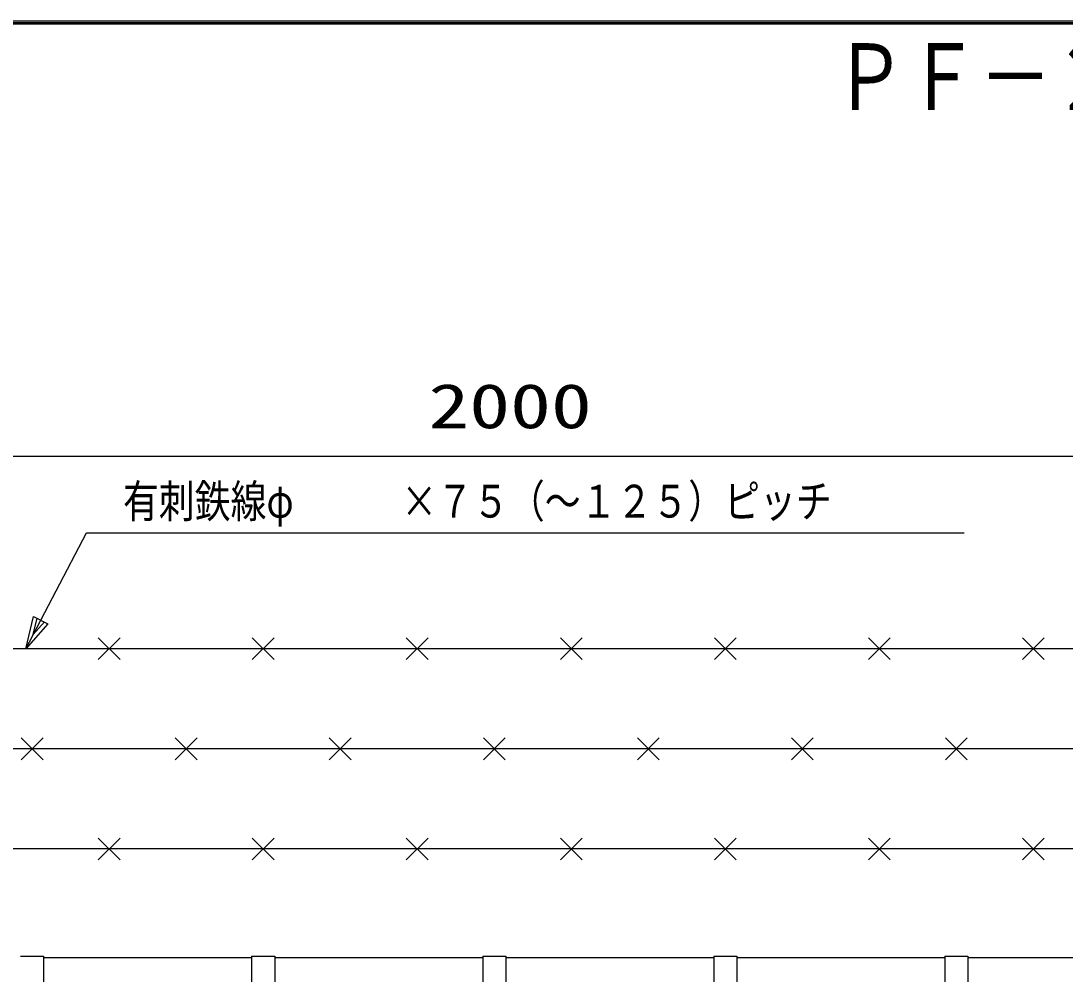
# Model space of a CAD drawing. Units: millimetres, scale not verified. Extents: x -4425 to 4425, y -3150 to 3150.
# Drawn here: x -2684 to -1328, y 1688 to 2925 of the extents above; entities that cross this region are included whole.
import ezdxf
from ezdxf.enums import TextEntityAlignment as Align

# ---------------------------------------------------------------- set-up
doc = ezdxf.new("R2010")
doc.units = ezdxf.units.MM
doc.header["$LTSCALE"] = 20
for name, color, linetype, lineweight in [('0-0_1', 7, 'Continuous', 25), ('0-1_0', 7, 'Continuous', 25), ('0-6_WAKU', 7, 'Continuous', 25), ('0-7_D-TTL-TXT', 7, 'Continuous', 25)]:
    doc.layers.add(name, color=color, linetype=linetype, lineweight=lineweight)
doc.styles.add('ＭＳ ゴシック', font='')
doc.styles.get('ＭＳ ゴシック').set_extended_font_data('MS Gothic')

# ---------------------------------------------------------------- blocks, each defined once
blk = doc.blocks.new('C94')
at = {"layer": '0-0_1', "color": 4}
for points in [[(32416.3, 109180.6), (33995.2, 112192.3), (56780.2, 112192.3)], [(32899.3, 109875.9), (32611.3, 109552.6), (32713.3, 109973.4)]]:
    blk.add_lwpolyline(points, dxfattribs=at)
blk.add_lwpolyline([(32992.3, 109827.1), (32416.3, 109180.6), (32620.3, 110022.1)], close=True, dxfattribs=at)

msp = doc.modelspace()

# ---------------------------------------------------------------- linework, layer by layer
at = {"layer": '0-0_1'}
for p, q in [((-2583.11, 2095.89), (-2554.82, 2124.17)), ((-2554.82, 2095.89), (-2583.11, 2124.17)), ((-2383.11, 2095.89), (-2354.82, 2124.17)), ((-2354.82, 2095.89), (-2383.11, 2124.17)), ((-2154.82, 2095.89), (-2183.11, 2124.17)), ((-2183.1, 2095.89), (-2154.82, 2124.17)), ((-1983.11, 2095.89), (-1954.82, 2124.17)), ((-1954.82, 2095.89), (-1983.11, 2124.17)), ((-1754.82, 2095.89), (-1783.11, 2124.17)), ((-1783.1, 2095.89), (-1754.82, 2124.17)), ((-1583.11, 2095.89), (-1554.82, 2124.17)), ((-1554.82, 2095.89), (-1583.11, 2124.17)), ((-1383.11, 2095.89), (-1354.82, 2124.17)), ((-1354.82, 2095.89), (-1383.11, 2124.17)), ((-1072.32, 2110.03), (-3064.2, 2110.03)), ((-2683.11, 1965.99), (-2654.82, 1994.27)), ((-2654.82, 1965.99), (-2683.11, 1994.27)), ((-2483.11, 1965.99), (-2454.82, 1994.27)), ((-2454.82, 1965.99), (-2483.11, 1994.27)), ((-2283.11, 1965.99), (-2254.82, 1994.27)), ((-2254.82, 1965.99), (-2283.11, 1994.27)), ((-2054.82, 1965.99), (-2083.11, 1994.27)), ((-2083.1, 1965.99), (-2054.82, 1994.27)), ((-1883.11, 1965.99), (-1854.82, 1994.27)), ((-1854.82, 1965.99), (-1883.11, 1994.27)), ((-1683.11, 1965.99), (-1654.82, 1994.27)), ((-1654.82, 1965.99), (-1683.11, 1994.27)), ((-1483.11, 1965.99), (-1454.82, 1994.27)), ((-1454.82, 1965.99), (-1483.11, 1994.27)), ((-1072.32, 1980.13), (-3064.2, 1980.13)), ((-2583.11, 1836.08), (-2554.82, 1864.37)), ((-2554.82, 1836.08), (-2583.11, 1864.37)), ((-2383.11, 1836.08), (-2354.82, 1864.37)), ((-2354.82, 1836.08), (-2383.11, 1864.37)), ((-2154.82, 1836.08), (-2183.11, 1864.37)), ((-2183.1, 1836.08), (-2154.82, 1864.37)), ((-1983.11, 1836.08), (-1954.82, 1864.37)), ((-1954.82, 1836.08), (-1983.11, 1864.37)), ((-1754.82, 1836.08), (-1783.11, 1864.37)), ((-1783.1, 1836.08), (-1754.82, 1864.37)), ((-1583.11, 1836.08), (-1554.82, 1864.37)), ((-1554.82, 1836.08), (-1583.11, 1864.37)), ((-1383.11, 1836.08), (-1354.82, 1864.37)), ((-1354.82, 1836.08), (-1383.11, 1864.37)), ((-1072.32, 1850.22), (-3064.2, 1850.22)), ((-2383.96, 1708.86), (-2653.96, 1708.86)), ((-2383.96, 1710.86), (-2383.96, 1629.86)), ((-2083.96, 1708.86), (-2353.96, 1708.86)), ((-2083.96, 1710.86), (-2083.96, 1629.86)), ((-1783.96, 1708.86), (-2053.96, 1708.86)), ((-1783.96, 1710.86), (-1783.96, 1629.86)), ((-1483.96, 1708.86), (-1753.96, 1708.86)), ((-1483.96, 1710.86), (-1483.96, 1629.86)), ((-1183.96, 1708.86), (-1453.96, 1708.86))]:
    msp.add_line(p, q, dxfattribs=at)
for points in [[(-2683.96, 1710.86), (-2653.96, 1710.86), (-2653.96, 1629.86), (-2683.96, 1629.86)], [(-2383.96, 1710.86), (-2353.96, 1710.86), (-2353.96, 1629.86), (-2383.96, 1629.86)], [(-2083.96, 1710.86), (-2053.96, 1710.86), (-2053.96, 1629.86), (-2083.96, 1629.86)], [(-1783.96, 1710.86), (-1753.96, 1710.86), (-1753.96, 1629.86), (-1783.96, 1629.86)], [(-1483.96, 1710.86), (-1453.96, 1710.86), (-1453.96, 1629.86), (-1483.96, 1629.86)]]:
    msp.add_lwpolyline(points, dxfattribs=at)
at = {"layer": '0-1_0', "color": 2}
msp.add_line((-3023.96, 2360), (-1113.96, 2360), dxfattribs=at)
at = {"layer": '0-6_WAKU'}
msp.add_line((-4048.02, 2923), (4197.98, 2923), dxfattribs=at)
msp.add_lwpolyline([(-4050.02, 2925), (4199.98, 2925), (4199.98, -2925), (-4050.02, -2925)], close=True, dxfattribs=at)
msp.add_lwpolyline([(-4046.02, -2921), (-4046.02, 2921), (4195.98, 2921)], dxfattribs=at)

# ---------------------------------------------------------------- block references
at = {"layer": '0-1_0', "xscale": 0.05, "yscale": 0.05}
msp.add_blockref('C94', (-4298.02, -3349), dxfattribs=at)

# ---------------------------------------------------------------- texts
at = {"layer": '0-0_1', "color": 4, "style": 'ＭＳ ゴシック', "width": 0.8}
msp.add_text('有刺鉄線φ\u3000\u3000\u3000×７５（～１２５）ピッチ', height=42.69, dxfattribs=at).set_placement((-2551.01, 2267.4), align=Align.BOTTOM_LEFT)
at = {"layer": '0-1_0', "color": 3, "style": 'ＭＳ ゴシック', "width": 1.35}
msp.add_text('2000', height=57.77, dxfattribs=at).set_placement((-2154.46, 2378.9), align=Align.BOTTOM_LEFT)
at = {"layer": '0-7_D-TTL-TXT', "style": 'ＭＳ ゴシック', "width": 0.8}
msp.add_text('ＰＦ－２ＰＥＴ型 Ｈ２０００', height=86.65, dxfattribs=at).set_placement((-1628.51, 2783.22), align=Align.BOTTOM_LEFT)

doc.saveas('drawing.dxf')
